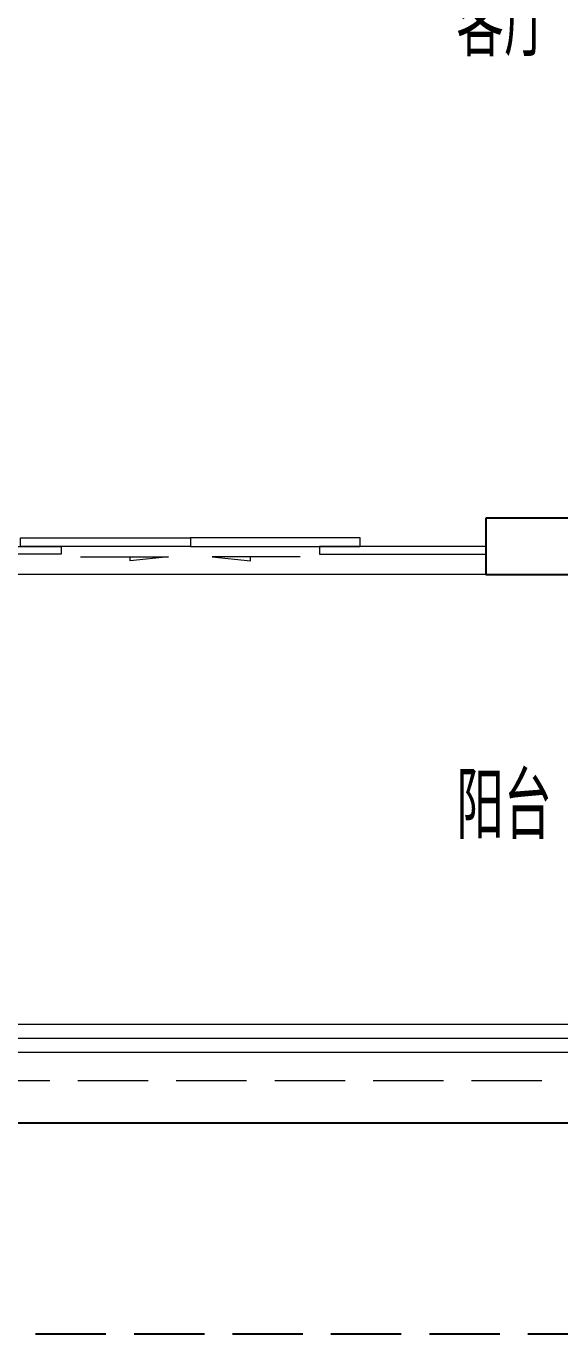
# Model space of a CAD drawing. Extents: x 3753737 to 4713801, y -857380 to 24339.
# Drawn here: x 4473665 to 4475562, y -713634 to -708984 of the extents above; entities that cross this region are included whole.
import ezdxf

# ---------------------------------------------------------------- set-up
doc = ezdxf.new("R2010")
doc.units = 0
doc.header["$LTSCALE"] = 1000
doc.header["$MEASUREMENT"] = 0
doc.linetypes.add('DASH', pattern=[0.35, 0.25, -0.1])
doc.layers.get('0').update_dxf_attribs({"linetype": 'CONTINUOUS'})
for name, color, linetype in [('!!电气', 1, 'CONTINUOUS'), ('WALL', 252, 'CONTINUOUS'), ('卫生间', 6, 'CONTINUOUS'), ('看线', 185, 'CONTINUOUS')]:
    doc.layers.add(name, color=color, linetype=linetype)
for name, color, linetype, lineweight in [('PUB_TEXT', 7, 'CONTINUOUS', 20), ('WINDOW', 146, 'CONTINUOUS', 20), ('平面-栏杆', 56, 'CONTINUOUS', 15), ('平面-看线', 252, 'CONTINUOUS', 15)]:
    doc.layers.add(name, color=color, linetype=linetype, lineweight=lineweight)
doc.styles.get("Standard").update_dxf_attribs({"font": 'gbenor.shx', "bigfont": 'gbcbig.shx'})

# ---------------------------------------------------------------- blocks, each defined once
blk = doc.blocks.new('A$C148B7D8E')
at = {"layer": '卫生间', "color": 252, "linetype": 'DASH'}
blk.add_lwpolyline([(16100, 14000), (16100, 15400), (7700, 15400), (7700, 10800), (7300, 10800), (7300, 10000), (900, 10000), (900, 9000), (-900, 9000), (-900, -900), (1750, -900), (1750, -2100), (23450, -2100), (23450, -900), (25100, -900)], dxfattribs=at)
blk = doc.blocks.new('$DorLib2D$00000138')
at = {"color": 0, "linetype": 'Continuous'}
for p, q in [((-0.2875, 0), (-0.2875, 0.1538)), ((-0.2875, 0.1538), (0, 0.1538)), ((0, 0.1538), (0, 0)), ((0.2875, 0.1538), (0, 0.1538)), ((0.2875, 0), (0.2875, 0.1538)), ((-0.5, -0.1399), (-0.5, 0)), ((-0.5, 0), (-0.2188, 0)), ((0, 0), (-0.2875, 0)), ((-0.2188, 0), (-0.2188, -0.1399)), ((0, 0), (0.2875, 0)), ((0.2188, 0), (0.2188, -0.1399)), ((0.5, 0), (0.2188, 0)), ((0.5, 0), (0.5, -0.1946)), ((0.5, -0.1399), (0.5, 0)), ((-0.2188, -0.1399), (-0.5, -0.1399)), ((0.2188, -0.1399), (0.5, -0.1399)), ((-0.1857, -0.186), (-0.037, -0.186)), ((-0.037, -0.186), (-0.1019, -0.2583)), ((-0.1019, -0.2583), (-0.1019, -0.186)), ((0.1857, -0.186), (0.037, -0.186)), ((0.037, -0.186), (0.1019, -0.2583)), ((0.1019, -0.2583), (0.1019, -0.186))]:
    blk.add_line(p, q, dxfattribs=at)
blk = doc.blocks.new('A$C5F341E43')
at = {"layer": 'WALL', "color": 252}
for p, q in [((6849.9, 1900), (6050, 1900)), ((6050, 1900), (6050, 1700)), ((6050, 1700), (6849.9, 1700))]:
    blk.add_line(p, q, dxfattribs=at)
at = {"layer": 'WINDOW', "color": 252}
blk.add_line((6050, 1700), (3950, 1700), dxfattribs=at)
at = {"layer": '平面-栏杆', "color": 252}
for points in [[(8350, 50), (3700, 50)], [(8350, 0), (3700, 0)]]:
    blk.add_lwpolyline(points, dxfattribs=at)
at = {"layer": '平面-看线', "color": 252}
blk.add_lwpolyline([(8350, 100), (3700, 100)], dxfattribs=at)
at = {"layer": '平面-看线', "color": 252, "linetype": 'DASH'}
blk.add_lwpolyline([(8350, -100), (3700, -100)], dxfattribs=at)
at = {"layer": '看线', "color": 252, "ltscale": 0.5}
blk.add_lwpolyline([(3750, -250), (8350, -250)], dxfattribs=at)
at = {"color": 252}
blk.add_blockref('A$C148B7D8E', (-100, 1100), dxfattribs=at)
at = {"layer": 'WINDOW', "color": 252, "xscale": 2100, "yscale": -200, "zscale": 2100, "rotation": 179.9999999989443}
blk.add_blockref('$DorLib2D$00000138', (5000, 1800), dxfattribs=at)
at = {"layer": 'PUB_TEXT', "color": 252}
for s, p in [('客厅', (5945, 3542.5)), ('阳台', (5945, 759.3))]:
    blk.add_text(s, height=236.31, dxfattribs=at).set_placement(p)

msp = doc.modelspace()

# ---------------------------------------------------------------- block references
at = {"layer": '!!电气'}
msp.add_blockref('A$C5F341E43', (4469248.6, -712633.8), dxfattribs=at)

doc.saveas('drawing.dxf')
